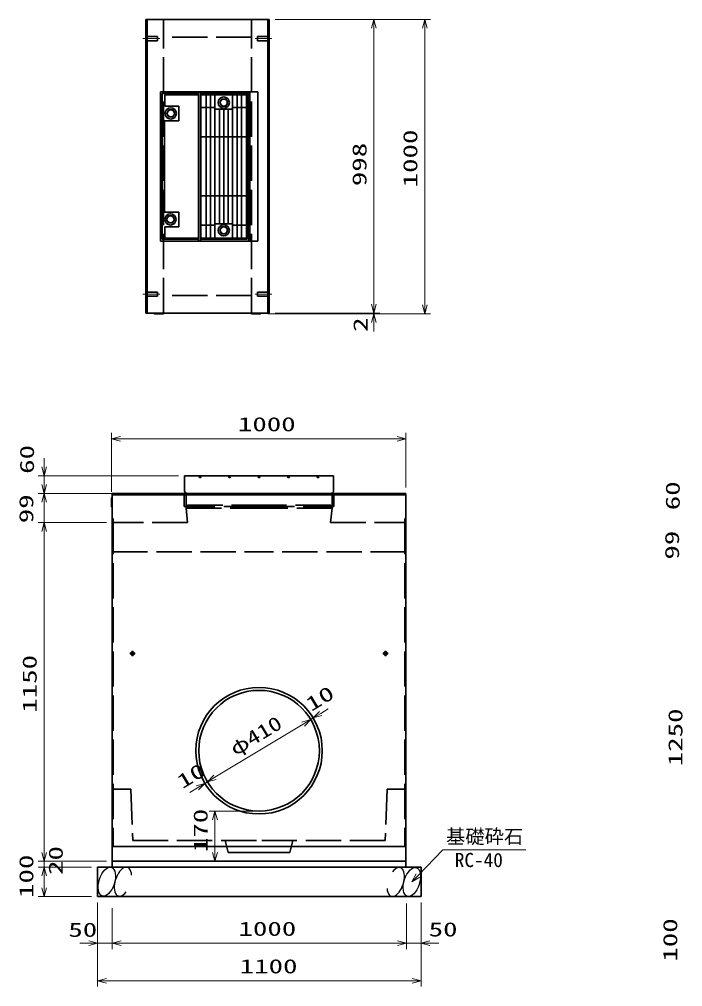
# Model space of a CAD drawing. Units: millimetres on the paper. Extents: x 15 to 1219, y 8 to 859.
# Drawn here: x 733.4 to 846.1, y 305.6 to 469.9 of the extents above; entities that cross this region are included whole.
import ezdxf
from ezdxf.enums import TextEntityAlignment as Align

# ---------------------------------------------------------------- set-up
doc = ezdxf.new("R2010")
doc.units = ezdxf.units.MM
doc.linetypes.add('DASHED', pattern=[7.5, 6, -1.5])
doc.linetypes.add('USER2', pattern=[18.5, 12, -1.5, 3.5, -1.5])
for name, color, linetype, lineweight in [('D-BMK（構造物基準線）', 2, 'USER2', 18), ('D-STR-DIM（寸法）', 7, 'Continuous', 13), ('D-STR-DIM（寸法）2', 7, 'Continuous', 13), ('D-STR-HTXT(基礎砕石-旗)', 7, 'Continuous', 13), ('D-STR-STRF(グリ)', 7, 'Continuous', 25), ('D-STR（構造物）', 1, 'Continuous', 35)]:
    doc.layers.add(name, color=color, linetype=linetype, lineweight=lineweight)
doc.styles.add('ＭＳ ゴシック', font='')
doc.styles.get('ＭＳ ゴシック').set_extended_font_data('MS Gothic')

# ---------------------------------------------------------------- blocks, each defined once
blk = doc.blocks.new('_Open30')
at = {"color": 7, "linetype": 'Continuous', "lineweight": 13}
for p, q in [((-1, 0.2679), (0, 0)), ((0, 0), (-1, -0.2679)), ((0, 0), (-1, 0))]:
    blk.add_line(p, q, dxfattribs=at)

msp = doc.modelspace()

# ---------------------------------------------------------------- linework, layer by layer
at = {"layer": 'D-BMK（構造物基準線）'}
for p, q in [((754.412, 466.573), (757.261, 466.573)), ((776.336, 466.573), (773.486, 466.573)), ((754.412, 423.173), (757.261, 423.173)), ((776.336, 423.173), (773.486, 423.173))]:
    msp.add_line(p, q, dxfattribs=at)
at = {"layer": 'D-STR-DIM（寸法）'}
for p, q in [((776.874, 469.853), (794.662, 469.853)), ((793.662, 421.453), (793.662, 468.353)), ((794.662, 469.853), (803.302, 469.853)), ((802.302, 421.353), (802.302, 468.353)), ((793.662, 421.453), (793.662, 422.953)), ((775.624, 419.853), (794.662, 419.853)), ((776.874, 419.953), (794.662, 419.953)), ((776.874, 419.953), (794.662, 419.953)), ((792.225, 419.853), (803.302, 419.853)), ((793.662, 419.953), (793.662, 419.853)), ((793.662, 418.353), (793.662, 416.853)), ((737.607, 328.365), (737.607, 329.865)), ((745.689, 326.865), (736.607, 326.865)), ((745.689, 325.865), (736.607, 325.865)), ((745.689, 325.865), (736.607, 325.865)), ((737.607, 326.865), (737.607, 325.865)), ((737.607, 324.365), (737.607, 322.865)), ((737.607, 324.365), (737.607, 322.365)), ((745.689, 320.865), (736.607, 320.865)), ((749.189, 318.919), (749.189, 311.934)), ((799.189, 319.666), (799.189, 311.934)), ((799.189, 319.666), (799.189, 311.934)), ((801.689, 319.666), (801.689, 311.934)), ((749.189, 317.919), (749.189, 311.934)), ((749.189, 312.934), (746.689, 312.934)), ((750.689, 312.934), (752.189, 312.934)), ((750.689, 312.934), (797.689, 312.934)), ((797.689, 312.934), (796.189, 312.934)), ((801.689, 312.934), (799.189, 312.934)), ((803.189, 312.934), (804.689, 312.934))]:
    msp.add_line(p, q, dxfattribs=at)
at = {"layer": 'D-STR-DIM（寸法）2'}
for p, q in [((746.689, 319.666), (746.689, 311.934)), ((749.189, 317.919), (749.189, 311.934)), ((745.189, 312.934), (743.689, 312.934)), ((749.189, 312.934), (746.689, 312.934)), ((750.689, 312.934), (752.189, 312.934))]:
    msp.add_line(p, q, dxfattribs=at)
at = {"layer": 'D-STR-HTXT(基礎砕石-旗)'}
msp.add_lwpolyline([(819.481, 328.799), (805.377, 328.799), (801.155, 324.421)], dxfattribs=at)
at = {"layer": 'D-STR-STRF(グリ)'}
for centre, major_axis in [((748.265, 323.389), (0.79, 2.421)), ((800.114, 323.342), (-0.79, -2.421))]:
    msp.add_ellipse(centre, major_axis=major_axis, ratio=0.5139, dxfattribs=at)
for centre, start_param, end_param in [((751.005, 323.389), 5.3575563, 10.3750652), ((797.373, 323.342), 2.2159636, 7.2334726)]:
    msp.add_ellipse(centre, major_axis=(0.79, 2.421), ratio=0.5139, start_param=start_param, end_param=end_param, dxfattribs=at)
at = {"layer": 'D-STR（構造物）'}
for p, q in [((754.874, 419.923), (754.874, 469.823)), ((775.874, 469.823), (754.874, 469.823)), ((755.124, 419.923), (755.124, 469.823)), ((775.624, 419.923), (775.624, 469.823)), ((775.874, 419.923), (775.874, 469.823)), ((754.874, 466.923), (756.874, 466.923)), ((756.874, 466.223), (756.874, 466.923)), ((775.874, 466.923), (773.874, 466.923)), ((773.874, 466.223), (773.874, 466.923)), ((754.874, 466.223), (756.874, 466.223)), ((775.874, 466.223), (773.874, 466.223)), ((757.374, 457.548), (757.374, 432.198)), ((773.374, 457.548), (757.374, 457.548)), ((757.674, 457.248), (757.674, 432.498)), ((763.874, 457.248), (757.674, 457.248)), ((758.154, 455.123), (758.154, 457.048)), ((763.874, 457.048), (758.154, 457.048)), ((763.874, 457.548), (763.874, 432.198)), ((773.924, 457.548), (763.874, 457.548)), ((764.174, 457.548), (764.174, 432.198)), ((772.124, 457.248), (764.174, 457.248)), ((764.274, 457.048), (764.274, 432.698)), ((772.024, 457.048), (764.274, 457.048)), ((765.149, 457.048), (765.149, 432.698)), ((765.899, 432.698), (765.899, 457.048)), ((766.649, 457.048), (766.649, 432.698)), ((769.649, 457.048), (769.649, 432.698)), ((770.399, 432.698), (770.399, 457.048)), ((771.149, 457.048), (771.149, 432.698)), ((772.024, 432.698), (772.024, 457.048)), ((772.124, 432.498), (772.124, 457.548)), ((772.424, 457.548), (772.424, 432.198)), ((772.574, 432.198), (772.574, 457.548)), ((773.924, 432.198), (773.924, 457.548)), ((760.504, 455.123), (758.154, 455.123)), ((760.504, 452.623), (760.504, 455.123)), ((767.456, 455.723), (767.802, 456.323)), ((767.802, 455.123), (767.456, 455.723)), ((767.802, 456.323), (768.495, 456.323)), ((768.495, 455.123), (767.802, 455.123)), ((768.495, 456.323), (768.842, 455.723)), ((768.842, 455.723), (768.495, 455.123)), ((758.797, 454.473), (758.451, 453.873)), ((758.451, 453.873), (758.797, 453.273)), ((759.49, 454.473), (758.797, 454.473)), ((759.837, 453.873), (759.49, 454.473)), ((759.49, 453.273), (759.837, 453.873)), ((764.274, 454.873), (766.649, 454.873)), ((766.649, 454.623), (769.649, 454.623)), ((767.399, 454.623), (767.399, 435.123)), ((768.149, 435.123), (768.149, 454.623)), ((768.899, 454.623), (768.899, 435.123)), ((769.649, 454.873), (772.024, 454.873)), ((758.099, 437.123), (758.099, 452.623)), ((758.099, 452.623), (760.504, 452.623)), ((758.797, 453.273), (759.49, 453.273)), ((772.024, 449.873), (764.274, 449.873)), ((772.024, 439.873), (764.274, 439.873)), ((760.504, 437.123), (758.099, 437.123)), ((760.504, 434.623), (760.504, 437.123)), ((758.742, 436.473), (758.396, 435.873)), ((758.396, 435.873), (758.742, 435.273)), ((759.435, 436.473), (758.742, 436.473)), ((759.782, 435.873), (759.435, 436.473)), ((759.435, 435.273), (759.782, 435.873)), ((758.154, 432.698), (758.154, 434.623)), ((758.154, 434.623), (760.504, 434.623)), ((758.742, 435.273), (759.435, 435.273)), ((766.649, 434.873), (764.274, 434.873)), ((769.649, 435.123), (766.649, 435.123)), ((767.802, 434.623), (767.456, 434.023)), ((767.456, 434.023), (767.802, 433.423)), ((768.495, 434.623), (767.802, 434.623)), ((768.842, 434.023), (768.495, 434.623)), ((768.495, 433.423), (768.842, 434.023)), ((772.024, 434.873), (769.649, 434.873)), ((757.374, 432.198), (773.374, 432.198)), ((757.674, 432.498), (763.874, 432.498)), ((758.154, 432.698), (763.874, 432.698)), ((763.874, 432.198), (773.924, 432.198)), ((772.124, 432.498), (764.174, 432.498)), ((764.274, 432.698), (772.024, 432.698)), ((767.802, 433.423), (768.495, 433.423)), ((754.874, 423.523), (756.874, 423.523)), ((754.874, 422.823), (756.874, 422.823)), ((756.874, 423.523), (756.874, 422.823)), ((775.874, 423.523), (773.874, 423.523)), ((773.874, 423.523), (773.874, 422.823)), ((775.874, 422.823), (773.874, 422.823)), ((775.874, 419.923), (754.874, 419.923)), ((756.374, 419.823), (756.274, 419.923)), ((757.874, 419.823), (756.374, 419.823)), ((757.874, 419.823), (757.974, 419.923)), ((772.874, 419.823), (772.774, 419.923)), ((772.874, 419.823), (774.374, 419.823)), ((774.374, 419.823), (774.474, 419.923)), ((761.464, 392.338), (774.139, 392.338)), ((761.464, 389.775), (761.464, 392.338)), ((786.814, 392.338), (774.139, 392.338)), ((786.814, 389.775), (786.814, 392.338)), ((749.189, 388.676), (749.089, 388.576)), ((749.089, 388.576), (749.089, 387.076)), ((749.189, 326.865), (749.189, 389.338)), ((749.189, 389.338), (774.139, 389.338)), ((774.139, 389.088), (749.189, 389.088)), ((799.089, 389.338), (774.139, 389.338)), ((774.139, 389.088), (799.089, 389.088)), ((799.089, 326.865), (799.089, 389.338)), ((749.089, 387.076), (749.189, 386.976)), ((749.189, 326.865), (749.189, 369.138)), ((799.089, 326.865), (799.089, 369.138)), ((753.089, 362.139), (752.189, 362.139)), ((752.639, 362.589), (752.639, 361.689)), ((795.189, 362.139), (796.089, 362.139)), ((795.639, 362.589), (795.639, 361.689)), ((749.189, 329.365), (774.139, 329.365)), ((774.139, 329.365), (749.189, 329.365)), ((799.089, 329.365), (774.139, 329.365)), ((774.139, 329.365), (799.089, 329.365)), ((746.689, 325.865), (801.689, 325.865)), ((746.689, 325.865), (746.689, 320.865)), ((746.689, 325.865), (801.689, 325.865)), ((774.139, 326.865), (749.189, 326.865)), ((749.189, 326.865), (749.189, 325.865)), ((749.189, 326.865), (799.089, 326.865)), ((774.139, 326.865), (799.089, 326.865)), ((799.089, 326.865), (799.089, 325.865)), ((801.689, 325.865), (801.689, 320.865)), ((746.689, 320.865), (801.689, 320.865))]:
    msp.add_line(p, q, dxfattribs=at)
at = {"layer": 'D-STR（構造物）', "linetype": 'DASHED'}
for p, q in [((757.874, 419.923), (757.874, 469.823)), ((772.874, 419.923), (772.874, 469.823)), ((772.874, 466.823), (757.974, 466.823)), ((772.874, 422.923), (757.974, 422.923)), ((761.439, 387.138), (761.439, 389.338)), ((761.739, 389.338), (761.739, 386.838)), ((786.539, 389.338), (786.539, 386.838)), ((786.839, 387.138), (786.839, 389.338)), ((774.139, 387.138), (761.439, 387.138)), ((761.739, 386.838), (761.989, 384.388)), ((761.739, 386.838), (774.139, 386.838)), ((761.964, 387.363), (761.964, 387.138)), ((761.964, 387.363), (774.139, 387.363)), ((786.314, 387.363), (774.139, 387.363)), ((774.139, 387.138), (786.839, 387.138)), ((786.539, 386.838), (774.139, 386.838)), ((786.539, 386.838), (786.289, 384.388)), ((786.314, 387.363), (786.314, 387.138)), ((749.189, 385.138), (749.349, 385.013)), ((749.349, 385.013), (749.349, 329.365)), ((799.089, 385.138), (798.929, 385.013)), ((798.929, 385.013), (798.929, 329.365)), ((761.989, 384.388), (749.189, 384.388)), ((786.289, 384.388), (799.089, 384.388)), ((749.189, 379.388), (774.139, 379.388)), ((799.089, 379.388), (774.139, 379.388)), ((749.189, 339.115), (752.371, 339.115)), ((752.371, 339.115), (752.689, 330.365)), ((795.908, 339.115), (795.589, 330.365)), ((799.089, 339.115), (795.908, 339.115)), ((752.689, 330.365), (774.139, 330.365)), ((768.889, 328.365), (768.389, 330.365)), ((795.589, 330.365), (774.139, 330.365)), ((779.389, 328.365), (779.889, 330.365)), ((774.139, 328.365), (768.889, 328.365)), ((774.139, 328.365), (779.389, 328.365))]:
    msp.add_line(p, q, dxfattribs=at)
at = {"layer": 'D-STR（構造物）', "lineweight": 13}
for p, q in [((749.089, 389.576), (749.089, 399.627)), ((799.089, 390.338), (799.089, 399.627)), ((750.589, 398.627), (797.589, 398.627)), ((737.607, 393.838), (737.607, 395.338)), ((760.464, 392.338), (736.607, 392.338)), ((737.607, 392.338), (737.607, 389.338)), ((737.607, 390.838), (737.607, 392.338)), ((760.739, 389.338), (736.607, 389.338)), ((748.189, 389.338), (736.607, 389.338)), ((737.607, 389.338), (737.607, 384.388)), ((737.607, 387.838), (737.607, 386.338)), ((748.189, 384.388), (736.607, 384.388)), ((748.189, 384.388), (736.607, 384.388)), ((737.607, 382.888), (737.607, 381.388)), ((737.607, 382.888), (737.607, 328.365)), ((784.626, 351.97), (785.91, 352.745)), ((766.649, 341.114), (781.63, 350.161)), ((781.63, 350.161), (780.346, 349.385)), ((782.914, 350.936), (783.342, 351.195)), ((766.649, 341.114), (767.933, 341.89)), ((765.365, 340.339), (764.937, 340.081)), ((763.653, 339.305), (762.369, 338.53)), ((773.139, 335.388), (765.653, 335.388)), ((766.653, 333.888), (766.653, 328.365)), ((748.189, 326.865), (736.607, 326.865)), ((773.139, 326.865), (765.653, 326.865)), ((746.689, 319.865), (746.689, 305.561)), ((801.689, 319.865), (801.689, 305.561)), ((748.189, 306.561), (800.189, 306.561))]:
    msp.add_line(p, q, dxfattribs=at)
at = {"layer": 'D-STR（構造物）'}
for centre, radius in [((768.149, 455.723), 0.95), ((768.149, 455.723), 0.6), ((759.144, 453.873), 0.95), ((759.144, 453.873), 0.6), ((759.089, 435.873), 0.95), ((759.089, 435.873), 0.6), ((768.149, 434.023), 0.95), ((768.149, 434.023), 0.6), ((764.139, 392.163), 0.15), ((769.139, 392.163), 0.15), ((774.139, 392.163), 0.15), ((774.139, 392.163), 0.15), ((779.139, 392.163), 0.15), ((784.139, 392.163), 0.15), ((752.639, 362.139), 0.3), ((795.639, 362.139), 0.3)]:
    msp.add_circle(centre, radius, dxfattribs=at)
for centre, radius, start, end in [((761.879, 389.775), 0.41, 180, 270), ((786.399, 389.775), 0.41, 270, 0), ((774.139, 345.638), 10.75, 90, 270), ((774.139, 345.638), 10.25, 90, 269.99997), ((774.139, 345.638), 10.75, 270, 90), ((774.139, 345.638), 10.25, 270.00003, 90)]:
    msp.add_arc(centre, radius, start, end, dxfattribs=at)

# ---------------------------------------------------------------- block references
at = {"layer": 'D-STR-DIM（寸法）', "xscale": 1.5, "yscale": 1.5}
for p, rotation in [((793.662, 469.853), 90), ((802.302, 469.853), 90), ((793.662, 419.953), 270), ((793.662, 419.953), 270), ((802.302, 419.853), 270), ((793.662, 419.853), 90), ((737.607, 326.865), 270), ((737.607, 325.865), 90), ((737.607, 325.865), 90), ((737.607, 320.865), 270), ((749.189, 312.934), 180), ((749.189, 312.934), 180), ((801.689, 312.934), 180)]:
    msp.add_blockref('_Open30', p, dxfattribs=dict(at, rotation=rotation))
msp.add_blockref('_Open30', (799.189, 312.934), dxfattribs=at)
msp.add_blockref('_Open30', (799.189, 312.934), dxfattribs=at)
at = {"layer": 'D-STR-DIM（寸法）2', "xscale": 1.5, "yscale": 1.5}
msp.add_blockref('_Open30', (746.689, 312.934), dxfattribs=at)
at = {"layer": 'D-STR-DIM（寸法）2', "xscale": 1.5, "yscale": 1.5, "rotation": 180}
msp.add_blockref('_Open30', (749.189, 312.934), dxfattribs=at)
at = {"layer": 'D-STR-HTXT(基礎砕石-旗)', "xscale": 1.5, "yscale": 1.5, "rotation": 226.03519}
msp.add_blockref('_Open30', (800.114, 323.342), dxfattribs=at)
at = {"layer": 'D-STR（構造物）', "xscale": 1.5, "yscale": 1.5}
for p, rotation in [((749.089, 398.627), 180), ((737.607, 392.338), 270), ((737.607, 389.338), 270), ((737.607, 389.338), 90), ((737.607, 384.388), 90), ((737.607, 384.388), 90), ((783.342, 351.195), 211.12694), ((782.914, 350.936), 31.12694), ((782.914, 350.936), 31.12694), ((764.937, 340.081), 31.12694), ((765.365, 340.339), 211.12694), ((765.365, 340.339), 211.12694), ((766.653, 335.388), 90), ((737.607, 326.865), 270), ((766.653, 326.865), 270), ((746.689, 306.561), 180)]:
    msp.add_blockref('_Open30', p, dxfattribs=dict(at, rotation=rotation))
for p in [(799.089, 398.627), (801.689, 306.561)]:
    msp.add_blockref('_Open30', p, dxfattribs=at)

# ---------------------------------------------------------------- texts
at = {"layer": 'D-STR-DIM（寸法）', "style": 'ＭＳ ゴシック', "width": 1.5}
for s, p in [('1000', (801.765, 441.312)), ('998', (793.125, 441.528)), ('2', (793.3, 416.765)), ('20', (741.508, 324.534)), ('100', (736.506, 320.626)), ('100', (845.935, 309.809))]:
    msp.add_text(s, height=2.405, rotation=90, dxfattribs=at).set_placement(p, align=Align.BOTTOM_LEFT)
for s, p in [('1000', (770.648, 313.471)), ('50', (802.966, 313.369))]:
    msp.add_text(s, height=2.405, dxfattribs=at).set_placement(p, align=Align.BOTTOM_LEFT)
at = {"layer": 'D-STR-DIM（寸法）2', "style": 'ＭＳ ゴシック', "width": 1.5}
msp.add_text('50', height=2.405, dxfattribs=at).set_placement((741.726, 313.299), align=Align.BOTTOM_LEFT)
at = {"layer": 'D-STR-HTXT(基礎砕石-旗)', "style": 'ＭＳ ゴシック'}
for s, p in [('基礎砕石', (805.913, 329.133)), ('RC-40', (807.401, 325.148))]:
    msp.add_text(s, height=2.405, dxfattribs=at).set_placement(p, align=Align.BOTTOM_LEFT)
at = {"layer": 'D-STR（構造物）', "style": 'ＭＳ ゴシック', "width": 1.5}
for s, p in [('1000', (770.548, 399.165)), ('1100', (770.856, 307.099))]:
    msp.add_text(s, height=2.405, dxfattribs=at).set_placement(p, align=Align.BOTTOM_LEFT)
at = {"layer": 'D-STR（構造物）', "style": 'ＭＳ ゴシック'}
for s, rotation, width, p in [('60', 90, 1.5, (736.616, 392.656)), ('60', 90, 1.5, (846.363, 386.48)), ('99', 90, 1.5, (736.497, 384.273)), ('99', 90, 1.5, (846.245, 378.097)), ('1150', 90, 1.5, (737.07, 352.085)), ('10', 31.127, 1.5, (783.364, 351.593)), ('1250', 90, 1.5, (846.817, 342.992)), ('φ410', 31.127, 1.3, (770.473, 344.051)), ('10', 31.127, 1.5, (761.483, 338.461)), ('170', 90, 1.5, (766.116, 328.418))]:
    msp.add_text(s, height=2.405, rotation=rotation, dxfattribs=dict(at, width=width)).set_placement(p, align=Align.BOTTOM_LEFT)

doc.saveas('drawing.dxf')
